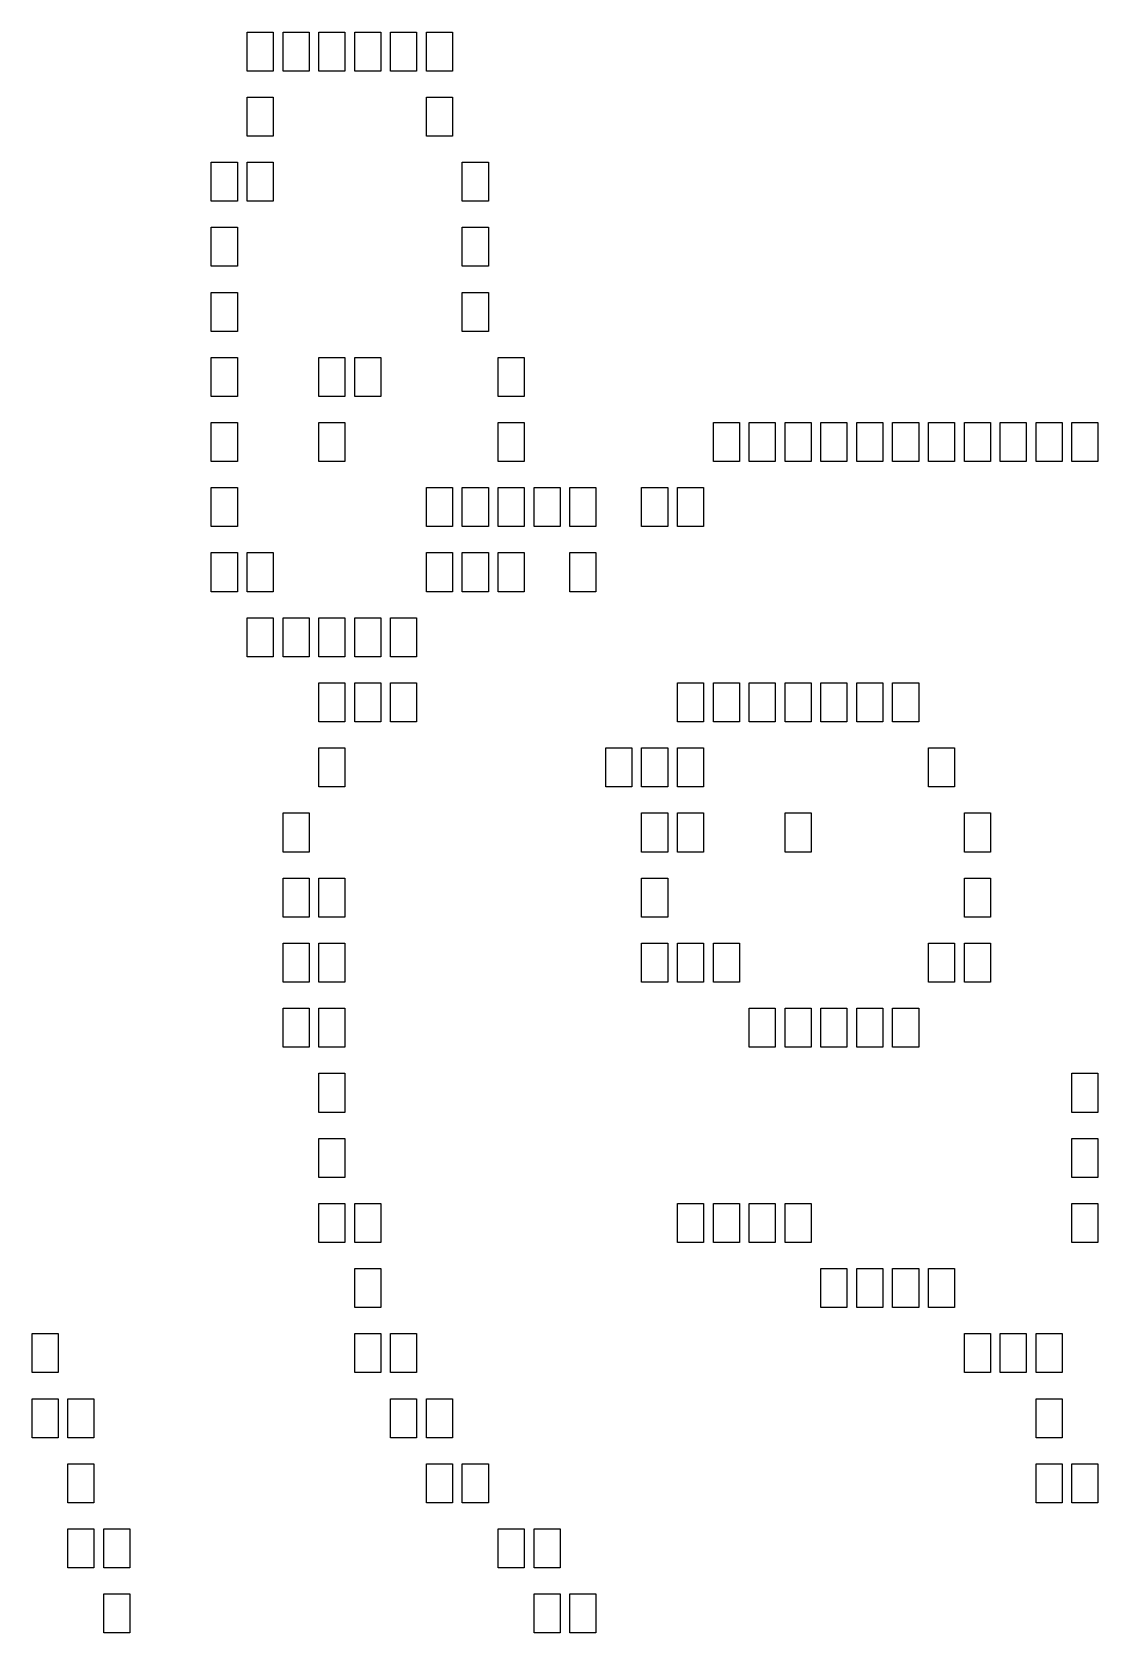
# Model space of a CAD drawing. Header units: metres. Extents: x 55 to 250, y 39 to 291.
# Drawn here: x 63.2 to 146.4, y 166.2 to 291.2 of the extents above; entities that cross this region are included whole.
import ezdxf

# ---------------------------------------------------------------- set-up
doc = ezdxf.new("R2010")
doc.units = ezdxf.units.M

msp = doc.modelspace()

# ---------------------------------------------------------------- linework, layer by layer
at = {"layer": '2', "color": 4}
for p, q in [((79.982297, 291.18127), (82.014421, 291.18127)), ((79.982297, 288.133239), (79.982297, 291.18127)), ((79.982297, 291.18127), (79.982297, 291.18127)), ((82.014421, 291.18127), (82.014421, 288.133239)), ((82.780265, 291.18127), (84.812389, 291.18127)), ((82.780265, 288.133239), (82.780265, 291.18127)), ((82.780265, 291.18127), (82.780265, 291.18127)), ((84.812389, 291.18127), (84.812389, 288.133239)), ((85.578236, 291.18127), (87.610357, 291.18127)), ((85.578236, 288.133239), (85.578236, 291.18127)), ((85.578236, 291.18127), (85.578236, 291.18127)), ((87.610357, 291.18127), (87.610357, 288.133239)), ((88.376204, 291.18127), (90.408328, 291.18127)), ((88.376204, 288.133239), (88.376204, 291.18127)), ((88.376204, 291.18127), (88.376204, 291.18127)), ((90.408328, 291.18127), (90.408328, 288.133239)), ((91.174172, 291.18127), (93.206296, 291.18127)), ((91.174172, 288.133239), (91.174172, 291.18127)), ((91.174172, 291.18127), (91.174172, 291.18127)), ((93.206296, 291.18127), (93.206296, 288.133239)), ((93.97214, 291.18127), (96.004264, 291.18127)), ((93.97214, 288.133239), (93.97214, 291.18127)), ((93.97214, 291.18127), (93.97214, 291.18127)), ((96.004264, 291.18127), (96.004264, 288.133239)), ((82.014421, 288.133239), (79.982297, 288.133239)), ((84.812389, 288.133239), (82.780265, 288.133239)), ((87.610357, 288.133239), (85.578236, 288.133239)), ((90.408328, 288.133239), (88.376204, 288.133239)), ((93.206296, 288.133239), (91.174172, 288.133239)), ((96.004264, 288.133239), (93.97214, 288.133239)), ((79.982297, 286.10127), (82.014421, 286.10127)), ((79.982297, 283.053239), (79.982297, 286.10127)), ((79.982297, 286.10127), (79.982297, 286.10127)), ((82.014421, 286.10127), (82.014421, 283.053239)), ((93.97214, 286.10127), (96.004264, 286.10127)), ((93.97214, 283.053239), (93.97214, 286.10127)), ((93.97214, 286.10127), (93.97214, 286.10127)), ((96.004264, 286.10127), (96.004264, 283.053239)), ((82.014421, 283.053239), (79.982297, 283.053239)), ((96.004264, 283.053239), (93.97214, 283.053239)), ((77.184329, 281.02127), (79.216453, 281.02127)), ((77.184329, 277.973239), (77.184329, 281.02127)), ((77.184329, 281.02127), (77.184329, 281.02127)), ((79.216453, 281.02127), (79.216453, 277.973239)), ((79.982297, 281.02127), (82.014421, 281.02127)), ((79.982297, 277.973239), (79.982297, 281.02127)), ((79.982297, 281.02127), (79.982297, 281.02127)), ((82.014421, 281.02127), (82.014421, 277.973239)), ((96.770111, 281.02127), (98.802232, 281.02127)), ((96.770111, 277.973239), (96.770111, 281.02127)), ((96.770111, 281.02127), (96.770111, 281.02127)), ((98.802232, 281.02127), (98.802232, 277.973239)), ((79.216453, 277.973239), (77.184329, 277.973239)), ((82.014421, 277.973239), (79.982297, 277.973239)), ((98.802232, 277.973239), (96.770111, 277.973239)), ((77.184329, 275.94127), (79.216453, 275.94127)), ((77.184329, 272.893239), (77.184329, 275.94127)), ((77.184329, 275.94127), (77.184329, 275.94127)), ((79.216453, 275.94127), (79.216453, 272.893239)), ((96.770111, 275.94127), (98.802232, 275.94127)), ((96.770111, 272.893239), (96.770111, 275.94127)), ((96.770111, 275.94127), (96.770111, 275.94127)), ((98.802232, 275.94127), (98.802232, 272.893239)), ((79.216453, 272.893239), (77.184329, 272.893239)), ((98.802232, 272.893239), (96.770111, 272.893239)), ((77.184329, 270.861271), (79.216453, 270.861271)), ((77.184329, 267.81324), (77.184329, 270.861271)), ((77.184329, 270.861271), (77.184329, 270.861271)), ((79.216453, 270.861271), (79.216453, 267.81324)), ((96.770111, 270.861271), (98.802232, 270.861271)), ((96.770111, 267.81324), (96.770111, 270.861271)), ((96.770111, 270.861271), (96.770111, 270.861271)), ((98.802232, 270.861271), (98.802232, 267.81324)), ((79.216453, 267.81324), (77.184329, 267.81324)), ((98.802232, 267.81324), (96.770111, 267.81324)), ((77.184329, 265.781271), (79.216453, 265.781271)), ((77.184329, 262.73324), (77.184329, 265.781271)), ((77.184329, 265.781271), (77.184329, 265.781271)), ((79.216453, 265.781271), (79.216453, 262.73324)), ((85.578236, 265.781271), (87.610357, 265.781271)), ((85.578236, 262.73324), (85.578236, 265.781271)), ((85.578236, 265.781271), (85.578236, 265.781271)), ((87.610357, 265.781271), (87.610357, 262.73324)), ((88.376204, 265.781271), (90.408328, 265.781271)), ((88.376204, 262.73324), (88.376204, 265.781271)), ((88.376204, 265.781271), (88.376204, 265.781271)), ((90.408328, 265.781271), (90.408328, 262.73324)), ((99.568079, 265.781271), (101.600203, 265.781271)), ((99.568079, 262.73324), (99.568079, 265.781271)), ((99.568079, 265.781271), (99.568079, 265.781271)), ((101.600203, 265.781271), (101.600203, 262.73324)), ((79.216453, 262.73324), (77.184329, 262.73324)), ((87.610357, 262.73324), (85.578236, 262.73324)), ((90.408328, 262.73324), (88.376204, 262.73324)), ((101.600203, 262.73324), (99.568079, 262.73324)), ((77.184329, 260.701271), (79.216453, 260.701271)), ((77.184329, 257.65324), (77.184329, 260.701271)), ((77.184329, 260.701271), (77.184329, 260.701271)), ((79.216453, 260.701271), (79.216453, 257.65324)), ((85.578236, 260.701271), (87.610357, 260.701271)), ((85.578236, 257.65324), (85.578236, 260.701271)), ((85.578236, 260.701271), (85.578236, 260.701271)), ((87.610357, 260.701271), (87.610357, 257.65324)), ((99.568079, 260.701271), (101.600203, 260.701271)), ((99.568079, 257.65324), (99.568079, 260.701271)), ((99.568079, 260.701271), (99.568079, 260.701271)), ((101.600203, 260.701271), (101.600203, 257.65324)), ((116.35589, 260.701271), (118.388014, 260.701271)), ((116.35589, 257.65324), (116.35589, 260.701271)), ((116.35589, 260.701271), (116.35589, 260.701271)), ((118.388014, 260.701271), (118.388014, 257.65324)), ((119.153861, 260.701271), (121.185982, 260.701271)), ((119.153861, 257.65324), (119.153861, 260.701271)), ((119.153861, 260.701271), (119.153861, 260.701271)), ((121.185982, 260.701271), (121.185982, 257.65324)), ((121.951829, 260.701271), (123.983953, 260.701271)), ((121.951829, 257.65324), (121.951829, 260.701271)), ((121.951829, 260.701271), (121.951829, 260.701271)), ((123.983953, 260.701271), (123.983953, 257.65324)), ((124.749797, 260.701271), (126.781921, 260.701271)), ((124.749797, 257.65324), (124.749797, 260.701271)), ((124.749797, 260.701271), (124.749797, 260.701271)), ((126.781921, 260.701271), (126.781921, 257.65324)), ((127.547765, 260.701271), (129.579889, 260.701271)), ((127.547765, 257.65324), (127.547765, 260.701271)), ((127.547765, 260.701271), (127.547765, 260.701271)), ((129.579889, 260.701271), (129.579889, 257.65324)), ((130.345736, 260.701271), (132.377857, 260.701271)), ((130.345736, 257.65324), (130.345736, 260.701271)), ((130.345736, 260.701271), (130.345736, 260.701271)), ((132.377857, 260.701271), (132.377857, 257.65324)), ((133.143704, 260.701271), (135.175828, 260.701271)), ((133.143704, 257.65324), (133.143704, 260.701271)), ((133.143704, 260.701271), (133.143704, 260.701271)), ((135.175828, 260.701271), (135.175828, 257.65324)), ((135.941672, 260.701271), (137.973796, 260.701271)), ((135.941672, 257.65324), (135.941672, 260.701271)), ((135.941672, 260.701271), (135.941672, 260.701271)), ((137.973796, 260.701271), (137.973796, 257.65324)), ((138.73964, 260.701271), (140.771764, 260.701271)), ((138.73964, 257.65324), (138.73964, 260.701271)), ((138.73964, 260.701271), (138.73964, 260.701271)), ((140.771764, 260.701271), (140.771764, 257.65324)), ((141.537611, 260.701271), (143.569732, 260.701271)), ((141.537611, 257.65324), (141.537611, 260.701271)), ((141.537611, 260.701271), (141.537611, 260.701271)), ((143.569732, 260.701271), (143.569732, 257.65324)), ((144.335579, 260.701271), (146.367703, 260.701271)), ((144.335579, 257.65324), (144.335579, 260.701271)), ((144.335579, 260.701271), (144.335579, 260.701271)), ((146.367703, 260.701271), (146.367703, 257.65324)), ((79.216453, 257.65324), (77.184329, 257.65324)), ((87.610357, 257.65324), (85.578236, 257.65324)), ((101.600203, 257.65324), (99.568079, 257.65324)), ((118.388014, 257.65324), (116.35589, 257.65324)), ((121.185982, 257.65324), (119.153861, 257.65324)), ((123.983953, 257.65324), (121.951829, 257.65324)), ((126.781921, 257.65324), (124.749797, 257.65324)), ((129.579889, 257.65324), (127.547765, 257.65324)), ((132.377857, 257.65324), (130.345736, 257.65324)), ((135.175828, 257.65324), (133.143704, 257.65324)), ((137.973796, 257.65324), (135.941672, 257.65324)), ((140.771764, 257.65324), (138.73964, 257.65324)), ((143.569732, 257.65324), (141.537611, 257.65324)), ((146.367703, 257.65324), (144.335579, 257.65324)), ((77.184329, 255.621271), (79.216453, 255.621271)), ((77.184329, 252.57324), (77.184329, 255.621271)), ((77.184329, 255.621271), (77.184329, 255.621271)), ((79.216453, 255.621271), (79.216453, 252.57324)), ((93.97214, 255.621271), (96.004264, 255.621271)), ((93.97214, 252.57324), (93.97214, 255.621271)), ((93.97214, 255.621271), (93.97214, 255.621271)), ((96.004264, 255.621271), (96.004264, 252.57324)), ((96.770111, 255.621271), (98.802232, 255.621271)), ((96.770111, 252.57324), (96.770111, 255.621271)), ((96.770111, 255.621271), (96.770111, 255.621271)), ((98.802232, 255.621271), (98.802232, 252.57324)), ((99.568079, 255.621271), (101.600203, 255.621271)), ((99.568079, 252.57324), (99.568079, 255.621271)), ((99.568079, 255.621271), (99.568079, 255.621271)), ((101.600203, 255.621271), (101.600203, 252.57324)), ((102.366047, 255.621271), (104.398171, 255.621271)), ((102.366047, 252.57324), (102.366047, 255.621271)), ((102.366047, 255.621271), (102.366047, 255.621271)), ((104.398171, 255.621271), (104.398171, 252.57324)), ((105.164015, 255.621271), (107.196139, 255.621271)), ((105.164015, 252.57324), (105.164015, 255.621271)), ((105.164015, 255.621271), (105.164015, 255.621271)), ((107.196139, 255.621271), (107.196139, 252.57324)), ((110.759954, 255.621271), (112.792078, 255.621271)), ((110.759954, 252.57324), (110.759954, 255.621271)), ((110.759954, 255.621271), (110.759954, 255.621271)), ((112.792078, 255.621271), (112.792078, 252.57324)), ((113.557922, 255.621271), (115.590046, 255.621271)), ((113.557922, 252.57324), (113.557922, 255.621271)), ((113.557922, 255.621271), (113.557922, 255.621271)), ((115.590046, 255.621271), (115.590046, 252.57324)), ((79.216453, 252.57324), (77.184329, 252.57324)), ((96.004264, 252.57324), (93.97214, 252.57324)), ((98.802232, 252.57324), (96.770111, 252.57324)), ((101.600203, 252.57324), (99.568079, 252.57324)), ((104.398171, 252.57324), (102.366047, 252.57324)), ((107.196139, 252.57324), (105.164015, 252.57324)), ((112.792078, 252.57324), (110.759954, 252.57324)), ((115.590046, 252.57324), (113.557922, 252.57324)), ((77.184329, 250.541271), (79.216453, 250.541271)), ((77.184329, 247.49324), (77.184329, 250.541271)), ((77.184329, 250.541271), (77.184329, 250.541271)), ((79.216453, 250.541271), (79.216453, 247.49324)), ((79.982297, 250.541271), (82.014421, 250.541271)), ((79.982297, 247.49324), (79.982297, 250.541271)), ((79.982297, 250.541271), (79.982297, 250.541271)), ((82.014421, 250.541271), (82.014421, 247.49324)), ((93.97214, 250.541271), (96.004264, 250.541271)), ((93.97214, 247.49324), (93.97214, 250.541271)), ((93.97214, 250.541271), (93.97214, 250.541271)), ((96.004264, 250.541271), (96.004264, 247.49324)), ((96.770111, 250.541271), (98.802232, 250.541271)), ((96.770111, 247.49324), (96.770111, 250.541271)), ((96.770111, 250.541271), (96.770111, 250.541271)), ((98.802232, 250.541271), (98.802232, 247.49324)), ((99.568079, 250.541271), (101.600203, 250.541271)), ((99.568079, 247.49324), (99.568079, 250.541271)), ((99.568079, 250.541271), (99.568079, 250.541271)), ((101.600203, 250.541271), (101.600203, 247.49324)), ((105.164015, 250.541271), (107.196139, 250.541271)), ((105.164015, 247.49324), (105.164015, 250.541271)), ((105.164015, 250.541271), (105.164015, 250.541271)), ((107.196139, 250.541271), (107.196139, 247.49324)), ((79.216453, 247.49324), (77.184329, 247.49324)), ((82.014421, 247.49324), (79.982297, 247.49324)), ((96.004264, 247.49324), (93.97214, 247.49324)), ((98.802232, 247.49324), (96.770111, 247.49324)), ((101.600203, 247.49324), (99.568079, 247.49324)), ((107.196139, 247.49324), (105.164015, 247.49324)), ((79.982297, 245.461271), (82.014421, 245.461271)), ((79.982297, 242.41324), (79.982297, 245.461271)), ((79.982297, 245.461271), (79.982297, 245.461271)), ((82.014421, 245.461271), (82.014421, 242.41324)), ((82.780265, 245.461271), (84.812389, 245.461271)), ((82.780265, 242.41324), (82.780265, 245.461271)), ((82.780265, 245.461271), (82.780265, 245.461271)), ((84.812389, 245.461271), (84.812389, 242.41324)), ((85.578236, 245.461271), (87.610357, 245.461271)), ((85.578236, 242.41324), (85.578236, 245.461271)), ((85.578236, 245.461271), (85.578236, 245.461271)), ((87.610357, 245.461271), (87.610357, 242.41324)), ((88.376204, 245.461271), (90.408328, 245.461271)), ((88.376204, 242.41324), (88.376204, 245.461271)), ((88.376204, 245.461271), (88.376204, 245.461271)), ((90.408328, 245.461271), (90.408328, 242.41324)), ((91.174172, 245.461271), (93.206296, 245.461271)), ((91.174172, 242.41324), (91.174172, 245.461271)), ((91.174172, 245.461271), (91.174172, 245.461271)), ((93.206296, 245.461271), (93.206296, 242.41324)), ((82.014421, 242.41324), (79.982297, 242.41324)), ((84.812389, 242.41324), (82.780265, 242.41324)), ((87.610357, 242.41324), (85.578236, 242.41324)), ((90.408328, 242.41324), (88.376204, 242.41324)), ((93.206296, 242.41324), (91.174172, 242.41324)), ((85.578236, 240.381271), (87.610357, 240.381271)), ((85.578236, 237.33324), (85.578236, 240.381271)), ((85.578236, 240.381271), (85.578236, 240.381271)), ((87.610357, 240.381271), (87.610357, 237.33324)), ((88.376204, 240.381271), (90.408328, 240.381271)), ((88.376204, 237.33324), (88.376204, 240.381271)), ((88.376204, 240.381271), (88.376204, 240.381271)), ((90.408328, 240.381271), (90.408328, 237.33324)), ((91.174172, 240.381271), (93.206296, 240.381271)), ((91.174172, 237.33324), (91.174172, 240.381271)), ((91.174172, 240.381271), (91.174172, 240.381271)), ((93.206296, 240.381271), (93.206296, 237.33324)), ((113.557922, 240.381271), (115.590046, 240.381271)), ((113.557922, 237.33324), (113.557922, 240.381271)), ((113.557922, 240.381271), (113.557922, 240.381271)), ((115.590046, 240.381271), (115.590046, 237.33324)), ((116.35589, 240.381271), (118.388014, 240.381271)), ((116.35589, 237.33324), (116.35589, 240.381271)), ((116.35589, 240.381271), (116.35589, 240.381271)), ((118.388014, 240.381271), (118.388014, 237.33324)), ((119.153861, 240.381271), (121.185982, 240.381271)), ((119.153861, 237.33324), (119.153861, 240.381271)), ((119.153861, 240.381271), (119.153861, 240.381271)), ((121.185982, 240.381271), (121.185982, 237.33324)), ((121.951829, 240.381271), (123.983953, 240.381271)), ((121.951829, 237.33324), (121.951829, 240.381271)), ((121.951829, 240.381271), (121.951829, 240.381271)), ((123.983953, 240.381271), (123.983953, 237.33324)), ((124.749797, 240.381271), (126.781921, 240.381271)), ((124.749797, 237.33324), (124.749797, 240.381271)), ((124.749797, 240.381271), (124.749797, 240.381271)), ((126.781921, 240.381271), (126.781921, 237.33324)), ((127.547765, 240.381271), (129.579889, 240.381271)), ((127.547765, 237.33324), (127.547765, 240.381271)), ((127.547765, 240.381271), (127.547765, 240.381271)), ((129.579889, 240.381271), (129.579889, 237.33324)), ((130.345736, 240.381271), (132.377857, 240.381271)), ((130.345736, 237.33324), (130.345736, 240.381271)), ((130.345736, 240.381271), (130.345736, 240.381271)), ((132.377857, 240.381271), (132.377857, 237.33324)), ((87.610357, 237.33324), (85.578236, 237.33324)), ((90.408328, 237.33324), (88.376204, 237.33324)), ((93.206296, 237.33324), (91.174172, 237.33324)), ((115.590046, 237.33324), (113.557922, 237.33324)), ((118.388014, 237.33324), (116.35589, 237.33324)), ((121.185982, 237.33324), (119.153861, 237.33324)), ((123.983953, 237.33324), (121.951829, 237.33324)), ((126.781921, 237.33324), (124.749797, 237.33324)), ((129.579889, 237.33324), (127.547765, 237.33324)), ((132.377857, 237.33324), (130.345736, 237.33324)), ((85.578236, 235.301271), (87.610357, 235.301271)), ((85.578236, 232.25324), (85.578236, 235.301271)), ((85.578236, 235.301271), (85.578236, 235.301271)), ((87.610357, 235.301271), (87.610357, 232.25324)), ((107.961986, 235.301271), (109.994107, 235.301271)), ((107.961986, 232.25324), (107.961986, 235.301271)), ((107.961986, 235.301271), (107.961986, 235.301271)), ((109.994107, 235.301271), (109.994107, 232.25324)), ((110.759954, 235.301271), (112.792078, 235.301271)), ((110.759954, 232.25324), (110.759954, 235.301271)), ((110.759954, 235.301271), (110.759954, 235.301271)), ((112.792078, 235.301271), (112.792078, 232.25324)), ((113.557922, 235.301271), (115.590046, 235.301271)), ((113.557922, 232.25324), (113.557922, 235.301271)), ((113.557922, 235.301271), (113.557922, 235.301271)), ((115.590046, 235.301271), (115.590046, 232.25324)), ((133.143704, 235.301271), (135.175828, 235.301271)), ((133.143704, 232.25324), (133.143704, 235.301271)), ((133.143704, 235.301271), (133.143704, 235.301271)), ((135.175828, 235.301271), (135.175828, 232.25324)), ((87.610357, 232.25324), (85.578236, 232.25324)), ((109.994107, 232.25324), (107.961986, 232.25324)), ((112.792078, 232.25324), (110.759954, 232.25324)), ((115.590046, 232.25324), (113.557922, 232.25324)), ((135.175828, 232.25324), (133.143704, 232.25324)), ((82.780265, 230.221271), (84.812389, 230.221271)), ((82.780265, 227.17324), (82.780265, 230.221271)), ((82.780265, 230.221271), (82.780265, 230.221271)), ((84.812389, 230.221271), (84.812389, 227.17324)), ((110.759954, 230.221271), (112.792078, 230.221271)), ((110.759954, 227.17324), (110.759954, 230.221271)), ((110.759954, 230.221271), (110.759954, 230.221271)), ((112.792078, 230.221271), (112.792078, 227.17324)), ((113.557922, 230.221271), (115.590046, 230.221271)), ((113.557922, 227.17324), (113.557922, 230.221271)), ((113.557922, 230.221271), (113.557922, 230.221271)), ((115.590046, 230.221271), (115.590046, 227.17324)), ((121.951829, 230.221271), (123.983953, 230.221271)), ((121.951829, 227.17324), (121.951829, 230.221271)), ((121.951829, 230.221271), (121.951829, 230.221271)), ((123.983953, 230.221271), (123.983953, 227.17324)), ((135.941672, 230.221271), (137.973796, 230.221271)), ((135.941672, 227.17324), (135.941672, 230.221271)), ((135.941672, 230.221271), (135.941672, 230.221271)), ((137.973796, 230.221271), (137.973796, 227.17324)), ((84.812389, 227.17324), (82.780265, 227.17324)), ((112.792078, 227.17324), (110.759954, 227.17324)), ((115.590046, 227.17324), (113.557922, 227.17324)), ((123.983953, 227.17324), (121.951829, 227.17324)), ((137.973796, 227.17324), (135.941672, 227.17324)), ((82.780265, 225.141271), (84.812389, 225.141271)), ((82.780265, 222.09324), (82.780265, 225.141271)), ((82.780265, 225.141271), (82.780265, 225.141271)), ((84.812389, 225.141271), (84.812389, 222.09324)), ((85.578236, 225.141271), (87.610357, 225.141271)), ((85.578236, 222.09324), (85.578236, 225.141271)), ((85.578236, 225.141271), (85.578236, 225.141271)), ((87.610357, 225.141271), (87.610357, 222.09324)), ((110.759954, 225.141271), (112.792078, 225.141271)), ((110.759954, 222.09324), (110.759954, 225.141271)), ((110.759954, 225.141271), (110.759954, 225.141271)), ((112.792078, 225.141271), (112.792078, 222.09324)), ((135.941672, 225.141271), (137.973796, 225.141271)), ((135.941672, 222.09324), (135.941672, 225.141271)), ((135.941672, 225.141271), (135.941672, 225.141271)), ((137.973796, 225.141271), (137.973796, 222.09324)), ((84.812389, 222.09324), (82.780265, 222.09324)), ((87.610357, 222.09324), (85.578236, 222.09324)), ((112.792078, 222.09324), (110.759954, 222.09324)), ((137.973796, 222.09324), (135.941672, 222.09324)), ((82.780265, 220.061271), (84.812389, 220.061271)), ((82.780265, 217.01324), (82.780265, 220.061271)), ((82.780265, 220.061271), (82.780265, 220.061271)), ((84.812389, 220.061271), (84.812389, 217.01324)), ((85.578236, 220.061271), (87.610357, 220.061271)), ((85.578236, 217.01324), (85.578236, 220.061271)), ((85.578236, 220.061271), (85.578236, 220.061271)), ((87.610357, 220.061271), (87.610357, 217.01324)), ((110.759954, 220.061271), (112.792078, 220.061271)), ((110.759954, 217.01324), (110.759954, 220.061271)), ((110.759954, 220.061271), (110.759954, 220.061271)), ((112.792078, 220.061271), (112.792078, 217.01324)), ((113.557922, 220.061271), (115.590046, 220.061271)), ((113.557922, 217.01324), (113.557922, 220.061271)), ((113.557922, 220.061271), (113.557922, 220.061271)), ((115.590046, 220.061271), (115.590046, 217.01324)), ((116.35589, 220.061271), (118.388014, 220.061271)), ((116.35589, 217.01324), (116.35589, 220.061271)), ((116.35589, 220.061271), (116.35589, 220.061271)), ((118.388014, 220.061271), (118.388014, 217.01324)), ((133.143704, 220.061271), (135.175828, 220.061271)), ((133.143704, 217.01324), (133.143704, 220.061271)), ((133.143704, 220.061271), (133.143704, 220.061271)), ((135.175828, 220.061271), (135.175828, 217.01324)), ((135.941672, 220.061271), (137.973796, 220.061271)), ((135.941672, 217.01324), (135.941672, 220.061271)), ((135.941672, 220.061271), (135.941672, 220.061271)), ((137.973796, 220.061271), (137.973796, 217.01324)), ((84.812389, 217.01324), (82.780265, 217.01324)), ((87.610357, 217.01324), (85.578236, 217.01324)), ((112.792078, 217.01324), (110.759954, 217.01324)), ((115.590046, 217.01324), (113.557922, 217.01324)), ((118.388014, 217.01324), (116.35589, 217.01324)), ((135.175828, 217.01324), (133.143704, 217.01324)), ((137.973796, 217.01324), (135.941672, 217.01324)), ((82.780265, 214.981271), (84.812389, 214.981271)), ((82.780265, 211.93324), (82.780265, 214.981271)), ((82.780265, 214.981271), (82.780265, 214.981271)), ((84.812389, 214.981271), (84.812389, 211.93324)), ((85.578236, 214.981271), (87.610357, 214.981271)), ((85.578236, 211.93324), (85.578236, 214.981271)), ((85.578236, 214.981271), (85.578236, 214.981271)), ((87.610357, 214.981271), (87.610357, 211.93324)), ((119.153861, 214.981271), (121.185982, 214.981271)), ((119.153861, 211.93324), (119.153861, 214.981271)), ((119.153861, 214.981271), (119.153861, 214.981271)), ((121.185982, 214.981271), (121.185982, 211.93324)), ((121.951829, 214.981271), (123.983953, 214.981271)), ((121.951829, 211.93324), (121.951829, 214.981271)), ((121.951829, 214.981271), (121.951829, 214.981271)), ((123.983953, 214.981271), (123.983953, 211.93324)), ((124.749797, 214.981271), (126.781921, 214.981271)), ((124.749797, 211.93324), (124.749797, 214.981271)), ((124.749797, 214.981271), (124.749797, 214.981271)), ((126.781921, 214.981271), (126.781921, 211.93324)), ((127.547765, 214.981271), (129.579889, 214.981271)), ((127.547765, 211.93324), (127.547765, 214.981271)), ((127.547765, 214.981271), (127.547765, 214.981271)), ((129.579889, 214.981271), (129.579889, 211.93324)), ((130.345736, 214.981271), (132.377857, 214.981271)), ((130.345736, 211.93324), (130.345736, 214.981271)), ((130.345736, 214.981271), (130.345736, 214.981271)), ((132.377857, 214.981271), (132.377857, 211.93324)), ((84.812389, 211.93324), (82.780265, 211.93324)), ((87.610357, 211.93324), (85.578236, 211.93324)), ((121.185982, 211.93324), (119.153861, 211.93324)), ((123.983953, 211.93324), (121.951829, 211.93324)), ((126.781921, 211.93324), (124.749797, 211.93324)), ((129.579889, 211.93324), (127.547765, 211.93324)), ((132.377857, 211.93324), (130.345736, 211.93324)), ((85.578236, 209.901271), (87.610357, 209.901271)), ((85.578236, 206.85324), (85.578236, 209.901271)), ((85.578236, 209.901271), (85.578236, 209.901271)), ((87.610357, 209.901271), (87.610357, 206.85324)), ((144.335579, 209.901271), (146.367703, 209.901271)), ((144.335579, 206.85324), (144.335579, 209.901271)), ((144.335579, 209.901271), (144.335579, 209.901271)), ((146.367703, 209.901271), (146.367703, 206.85324)), ((87.610357, 206.85324), (85.578236, 206.85324)), ((146.367703, 206.85324), (144.335579, 206.85324)), ((85.578236, 204.821271), (87.610357, 204.821271)), ((85.578236, 201.77324), (85.578236, 204.821271)), ((85.578236, 204.821271), (85.578236, 204.821271)), ((87.610357, 204.821271), (87.610357, 201.77324)), ((144.335579, 204.821271), (146.367703, 204.821271)), ((144.335579, 201.77324), (144.335579, 204.821271)), ((144.335579, 204.821271), (144.335579, 204.821271)), ((146.367703, 204.821271), (146.367703, 201.77324)), ((87.610357, 201.77324), (85.578236, 201.77324)), ((146.367703, 201.77324), (144.335579, 201.77324)), ((85.578236, 199.741271), (87.610357, 199.741271)), ((85.578236, 196.69324), (85.578236, 199.741271)), ((85.578236, 199.741271), (85.578236, 199.741271)), ((87.610357, 199.741271), (87.610357, 196.69324)), ((88.376204, 199.741271), (90.408328, 199.741271)), ((88.376204, 196.69324), (88.376204, 199.741271)), ((88.376204, 199.741271), (88.376204, 199.741271)), ((90.408328, 199.741271), (90.408328, 196.69324)), ((113.557922, 199.741271), (115.590046, 199.741271)), ((113.557922, 196.69324), (113.557922, 199.741271)), ((113.557922, 199.741271), (113.557922, 199.741271)), ((115.590046, 199.741271), (115.590046, 196.69324)), ((116.35589, 199.741271), (118.388014, 199.741271)), ((116.35589, 196.69324), (116.35589, 199.741271)), ((116.35589, 199.741271), (116.35589, 199.741271)), ((118.388014, 199.741271), (118.388014, 196.69324)), ((119.153861, 199.741271), (121.185982, 199.741271)), ((119.153861, 196.69324), (119.153861, 199.741271)), ((119.153861, 199.741271), (119.153861, 199.741271)), ((121.185982, 199.741271), (121.185982, 196.69324)), ((121.951829, 199.741271), (123.983953, 199.741271)), ((121.951829, 196.69324), (121.951829, 199.741271)), ((121.951829, 199.741271), (121.951829, 199.741271)), ((123.983953, 199.741271), (123.983953, 196.69324)), ((144.335579, 199.741271), (146.367703, 199.741271)), ((144.335579, 196.69324), (144.335579, 199.741271)), ((144.335579, 199.741271), (144.335579, 199.741271)), ((146.367703, 199.741271), (146.367703, 196.69324)), ((87.610357, 196.69324), (85.578236, 196.69324)), ((90.408328, 196.69324), (88.376204, 196.69324)), ((115.590046, 196.69324), (113.557922, 196.69324)), ((118.388014, 196.69324), (116.35589, 196.69324)), ((121.185982, 196.69324), (119.153861, 196.69324)), ((123.983953, 196.69324), (121.951829, 196.69324)), ((146.367703, 196.69324), (144.335579, 196.69324)), ((88.376204, 194.661271), (90.408328, 194.661271)), ((88.376204, 191.61324), (88.376204, 194.661271)), ((88.376204, 194.661271), (88.376204, 194.661271)), ((90.408328, 194.661271), (90.408328, 191.61324)), ((124.749797, 194.661271), (126.781921, 194.661271)), ((124.749797, 191.61324), (124.749797, 194.661271)), ((124.749797, 194.661271), (124.749797, 194.661271)), ((126.781921, 194.661271), (126.781921, 191.61324)), ((127.547765, 194.661271), (129.579889, 194.661271)), ((127.547765, 191.61324), (127.547765, 194.661271)), ((127.547765, 194.661271), (127.547765, 194.661271)), ((129.579889, 194.661271), (129.579889, 191.61324)), ((130.345736, 194.661271), (132.377857, 194.661271)), ((130.345736, 191.61324), (130.345736, 194.661271)), ((130.345736, 194.661271), (130.345736, 194.661271)), ((132.377857, 194.661271), (132.377857, 191.61324)), ((133.143704, 194.661271), (135.175828, 194.661271)), ((133.143704, 191.61324), (133.143704, 194.661271)), ((133.143704, 194.661271), (133.143704, 194.661271)), ((135.175828, 194.661271), (135.175828, 191.61324)), ((90.408328, 191.61324), (88.376204, 191.61324)), ((126.781921, 191.61324), (124.749797, 191.61324)), ((129.579889, 191.61324), (127.547765, 191.61324)), ((132.377857, 191.61324), (130.345736, 191.61324)), ((135.175828, 191.61324), (133.143704, 191.61324)), ((63.194486, 189.581271), (65.226607, 189.581271)), ((63.194486, 186.53324), (63.194486, 189.581271)), ((63.194486, 189.581271), (63.194486, 189.581271)), ((65.226607, 189.581271), (65.226607, 186.53324)), ((88.376204, 189.581271), (90.408328, 189.581271)), ((88.376204, 186.53324), (88.376204, 189.581271)), ((88.376204, 189.581271), (88.376204, 189.581271)), ((90.408328, 189.581271), (90.408328, 186.53324)), ((91.174172, 189.581271), (93.206296, 189.581271)), ((91.174172, 186.53324), (91.174172, 189.581271)), ((91.174172, 189.581271), (91.174172, 189.581271)), ((93.206296, 189.581271), (93.206296, 186.53324)), ((135.941672, 189.581271), (137.973796, 189.581271)), ((135.941672, 186.53324), (135.941672, 189.581271)), ((135.941672, 189.581271), (135.941672, 189.581271)), ((137.973796, 189.581271), (137.973796, 186.53324)), ((138.73964, 189.581271), (140.771764, 189.581271)), ((138.73964, 186.53324), (138.73964, 189.581271)), ((138.73964, 189.581271), (138.73964, 189.581271)), ((140.771764, 189.581271), (140.771764, 186.53324)), ((141.537611, 189.581271), (143.569732, 189.581271)), ((141.537611, 186.53324), (141.537611, 189.581271)), ((141.537611, 189.581271), (141.537611, 189.581271)), ((143.569732, 189.581271), (143.569732, 186.53324)), ((65.226607, 186.53324), (63.194486, 186.53324)), ((90.408328, 186.53324), (88.376204, 186.53324)), ((93.206296, 186.53324), (91.174172, 186.53324)), ((137.973796, 186.53324), (135.941672, 186.53324)), ((140.771764, 186.53324), (138.73964, 186.53324)), ((143.569732, 186.53324), (141.537611, 186.53324)), ((63.194486, 184.501271), (65.226607, 184.501271)), ((63.194486, 181.45324), (63.194486, 184.501271)), ((63.194486, 184.501271), (63.194486, 184.501271)), ((65.226607, 184.501271), (65.226607, 181.45324)), ((65.992454, 184.501271), (68.024578, 184.501271)), ((65.992454, 181.45324), (65.992454, 184.501271)), ((65.992454, 184.501271), (65.992454, 184.501271)), ((68.024578, 184.501271), (68.024578, 181.45324)), ((91.174172, 184.501271), (93.206296, 184.501271)), ((91.174172, 181.45324), (91.174172, 184.501271)), ((91.174172, 184.501271), (91.174172, 184.501271)), ((93.206296, 184.501271), (93.206296, 181.45324)), ((93.97214, 184.501271), (96.004264, 184.501271)), ((93.97214, 181.45324), (93.97214, 184.501271)), ((93.97214, 184.501271), (93.97214, 184.501271)), ((96.004264, 184.501271), (96.004264, 181.45324)), ((141.537611, 184.501271), (143.569732, 184.501271)), ((141.537611, 181.45324), (141.537611, 184.501271)), ((141.537611, 184.501271), (141.537611, 184.501271)), ((143.569732, 184.501271), (143.569732, 181.45324)), ((65.226607, 181.45324), (63.194486, 181.45324)), ((68.024578, 181.45324), (65.992454, 181.45324)), ((93.206296, 181.45324), (91.174172, 181.45324)), ((96.004264, 181.45324), (93.97214, 181.45324)), ((143.569732, 181.45324), (141.537611, 181.45324)), ((65.992454, 179.421271), (68.024578, 179.421271)), ((65.992454, 176.37324), (65.992454, 179.421271)), ((65.992454, 179.421271), (65.992454, 179.421271)), ((68.024578, 179.421271), (68.024578, 176.37324)), ((93.97214, 179.421271), (96.004264, 179.421271)), ((93.97214, 176.37324), (93.97214, 179.421271)), ((93.97214, 179.421271), (93.97214, 179.421271)), ((96.004264, 179.421271), (96.004264, 176.37324)), ((96.770111, 179.421271), (98.802232, 179.421271)), ((96.770111, 176.37324), (96.770111, 179.421271)), ((96.770111, 179.421271), (96.770111, 179.421271)), ((98.802232, 179.421271), (98.802232, 176.37324)), ((141.537611, 179.421271), (143.569732, 179.421271)), ((141.537611, 176.37324), (141.537611, 179.421271)), ((141.537611, 179.421271), (141.537611, 179.421271)), ((143.569732, 179.421271), (143.569732, 176.37324)), ((144.335579, 179.421271), (146.367703, 179.421271)), ((144.335579, 176.37324), (144.335579, 179.421271)), ((144.335579, 179.421271), (144.335579, 179.421271)), ((146.367703, 179.421271), (146.367703, 176.37324)), ((68.024578, 176.37324), (65.992454, 176.37324)), ((96.004264, 176.37324), (93.97214, 176.37324)), ((98.802232, 176.37324), (96.770111, 176.37324)), ((143.569732, 176.37324), (141.537611, 176.37324)), ((146.367703, 176.37324), (144.335579, 176.37324)), ((65.992454, 174.341271), (68.024578, 174.341271)), ((65.992454, 171.29324), (65.992454, 174.341271)), ((65.992454, 174.341271), (65.992454, 174.341271)), ((68.024578, 174.341271), (68.024578, 171.29324)), ((68.790422, 174.341271), (70.822546, 174.341271)), ((68.790422, 171.29324), (68.790422, 174.341271)), ((68.790422, 174.341271), (68.790422, 174.341271)), ((70.822546, 174.341271), (70.822546, 171.29324)), ((99.568079, 174.341271), (101.600203, 174.341271)), ((99.568079, 171.29324), (99.568079, 174.341271)), ((99.568079, 174.341271), (99.568079, 174.341271)), ((101.600203, 174.341271), (101.600203, 171.29324)), ((102.366047, 174.341271), (104.398171, 174.341271)), ((102.366047, 171.29324), (102.366047, 174.341271)), ((102.366047, 174.341271), (102.366047, 174.341271)), ((104.398171, 174.341271), (104.398171, 171.29324)), ((68.024578, 171.29324), (65.992454, 171.29324)), ((70.822546, 171.29324), (68.790422, 171.29324)), ((101.600203, 171.29324), (99.568079, 171.29324)), ((104.398171, 171.29324), (102.366047, 171.29324)), ((68.790422, 169.261271), (70.822546, 169.261271)), ((68.790422, 166.21324), (68.790422, 169.261271)), ((68.790422, 169.261271), (68.790422, 169.261271)), ((70.822546, 169.261271), (70.822546, 166.21324)), ((102.366047, 169.261271), (104.398171, 169.261271)), ((102.366047, 166.21324), (102.366047, 169.261271)), ((102.366047, 169.261271), (102.366047, 169.261271)), ((104.398171, 169.261271), (104.398171, 166.21324)), ((105.164015, 169.261271), (107.196139, 169.261271)), ((105.164015, 166.21324), (105.164015, 169.261271)), ((105.164015, 169.261271), (105.164015, 169.261271)), ((107.196139, 169.261271), (107.196139, 166.21324)), ((70.822546, 166.21324), (68.790422, 166.21324)), ((104.398171, 166.21324), (102.366047, 166.21324)), ((107.196139, 166.21324), (105.164015, 166.21324))]:
    msp.add_line(p, q, dxfattribs=at)

doc.saveas('drawing.dxf')
